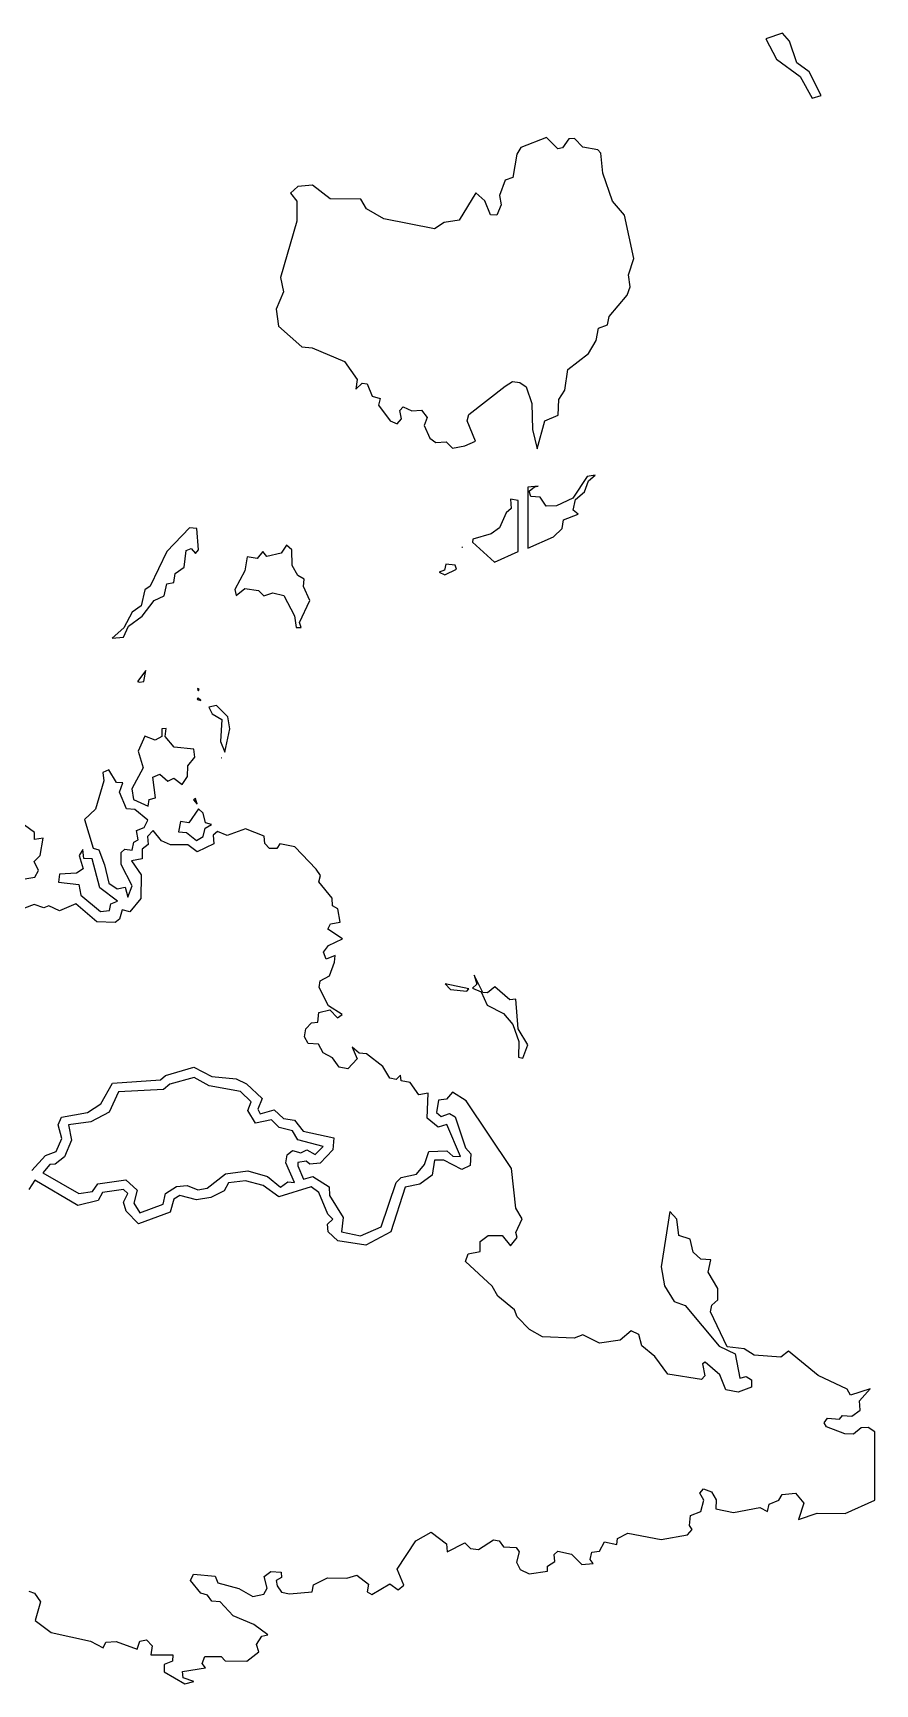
# Model space of a CAD drawing. Header units: metres. Extents: x 13 to 387, y 13 to 218.
# Drawn here: x 291.3 to 387.4, y 18.9 to 207.7 of the extents above; entities that cross this region are included whole.
import ezdxf

# ---------------------------------------------------------------- set-up
doc = ezdxf.new("R2010")
doc.units = ezdxf.units.M

msp = doc.modelspace()

# ---------------------------------------------------------------- linework, layer by layer
for points in [[(374.9652, 206.9842), (376.2167, 204.6539), (378.8921, 202.7102), (380.2706, 200.2114), (381.3182, 200.5325), (379.9175, 203.2209), (378.5043, 204.2722), (377.7021, 206.7372), (376.8936, 207.6618), (374.9652, 206.9842)], [(319.5141, 179.7302), (319.89, 178.06), (319.0152, 176.1119), (319.299, 174.146), (321.9566, 171.774), (323.1351, 171.6885), (326.8572, 170.0965), (328.2919, 168.0513), (328.15, 166.9635), (328.8487, 167.6519), (329.4436, 167.5436), (330.01, 166.1338), (330.9157, 165.8978), (330.7402, 165.1177), (332.0699, 163.3123), (332.8519, 162.9962), (333.3393, 163.5669), (333.1696, 164.5275), (333.5449, 164.9485), (334.516, 164.4722), (335.6551, 164.5585), (336.2885, 163.6951), (335.9567, 162.7899), (336.6005, 161.3616), (337.2616, 160.8396), (338.4713, 160.9219), (339.1936, 160.2246), (340.5958, 160.4638), (341.8201, 161.0037), (340.8396, 163.3125), (341.0619, 164.0571), (345.1811, 167.2978), (346.0549, 167.8185), (346.8875, 167.7304), (347.591, 167.2057), (348.251, 165.2965), (348.3199, 162.3587), (348.8714, 160.1448), (349.7143, 163.3178), (351.2667, 163.9938), (351.3196, 165.7575), (352.0109, 166.8489), (352.349, 169.1857), (354.72, 171.0324), (355.6023, 172.5252), (355.8643, 173.9078), (356.9026, 174.3086), (357.0643, 175.2578), (359.1387, 177.6855), (359.4629, 178.6585), (359.2996, 180.0175), (359.9012, 181.8963), (358.8183, 186.855), (357.469, 188.4343), (356.3415, 191.6549), (356.112, 193.9354), (355.7909, 194.3123), (354.0643, 194.619), (353.1196, 195.6036), (352.4737, 195.5646), (351.7536, 194.5364), (351.2049, 194.4115), (349.9051, 195.7237), (347.0043, 194.5644), (346.5231, 193.8103), (346.0719, 191.1287), (345.2105, 190.851), (344.5383, 189.0969), (344.7276, 188.011), (344.2372, 186.8335), (343.5064, 186.8764), (342.8661, 188.488), (341.8532, 189.3872), (339.9372, 186.2535), (338.2323, 185.9976), (337.1275, 185.2696), (331.3464, 186.4334), (329.3728, 187.5735), (328.723, 188.663), (325.2101, 188.7201), (323.1833, 190.2729), (321.5007, 190.1111), (320.678, 189.3603), (321.3904, 188.4475), (321.4078, 186.1526), (319.5141, 179.7302)], [(348.5342, 155.7804), (348.9746, 155.881), (347.7905, 155.7536), (347.7991, 148.7776), (350.7091, 150.052), (351.719, 151.031), (351.8464, 152.0036), (353.54, 152.6653), (352.9496, 153.1125), (353.2181, 154.3413), (354.2694, 155.2111), (354.7243, 156.4678), (355.4744, 157.1013), (354.5744, 156.9727), (352.9372, 154.4835), (351.0575, 153.6296), (349.8649, 153.5715), (349.1949, 154.5944), (348.1128, 154.6635), (347.9481, 155.2913), (348.5342, 155.7804)], [(341.4834, 149.4629), (343.9684, 147.1698), (346.69, 148.4012), (346.69, 154.2096), (345.8076, 154.3719), (345.8919, 153.2987), (345.2939, 152.8132), (344.5554, 151.1003), (343.6144, 150.4237), (341.497, 149.8191), (341.4834, 149.4629)], [(300.2859, 138.4767), (301.5949, 138.6066), (302.1464, 139.8736), (303.7255, 141.0087), (305.0928, 142.8065), (306.2275, 143.3128), (306.5343, 144.6878), (307.3332, 144.8401), (307.493, 145.8904), (308.527, 146.5849), (308.7435, 148.5272), (309.3251, 148.7185), (309.8201, 148.1833), (310.1787, 148.573), (309.9719, 151.02), (309.1454, 151.1017), (306.5502, 148.3864), (304.6516, 144.4312), (304.035, 144.0002), (303.6257, 142.1722), (302.5792, 141.4607), (301.6165, 139.6728), (300.2859, 138.4767)], [(314.4688, 143.3794), (315.47, 144.16), (317.0013, 143.9219), (317.6316, 143.3254), (318.66, 143.68), (319.9057, 143.351), (321.1119, 141.0513), (321.3147, 139.6888), (321.8804, 139.7052), (321.7015, 140.2951), (322.8783, 142.7824), (322.1569, 144.4011), (322.2346, 145.2142), (321.4935, 145.6428), (320.8615, 146.7749), (320.836, 148.6001), (320.2149, 149.1034), (319.6051, 148.2115), (317.981, 147.8324), (317.5085, 148.4028), (316.8751, 147.6115), (315.7274, 147.7909), (315.4641, 146.1738), (314.312, 144.0325), (314.4688, 143.3794)], [(340.2799, 148.8968), (340.2907, 148.8325), (340.3297, 148.9167), (340.2799, 148.8968)], [(337.6527, 146.0505), (338.3213, 145.7329), (339.6543, 146.3634), (339.5015, 146.8408), (338.4253, 146.9625), (338.2765, 146.2728), (337.6527, 146.0505)], [(303.41, 133.4684), (303.9093, 133.53), (304.16, 134.8052), (303.2006, 133.5404), (303.41, 133.4684)], [(310.1462, 132.4729), (310.2193, 132.6271), (310.0618, 132.7402), (310.0657, 132.5601), (310.1462, 132.4729)], [(310.0237, 131.5366), (310.045, 131.4788), (310.4099, 131.3458), (310.1108, 131.6237), (310.0237, 131.5366)], [(313.1672, 125.4607), (313.7429, 128.1329), (313.5029, 129.5014), (312.2019, 130.8066), (311.3331, 130.617), (311.7088, 129.8416), (312.8185, 129.1751), (312.6622, 126.6897), (313.1672, 125.4607)], [(302.5346, 121.2728), (302.7228, 120.0483), (304.4278, 119.2824), (304.5135, 120.0472), (305.2606, 120.22), (304.9335, 122.5872), (305.7475, 122.9304), (306.6461, 122.1576), (307.3575, 122.4804), (308.2797, 121.758), (308.9129, 122.6668), (308.929, 123.8757), (309.7525, 124.8713), (309.618, 125.7897), (307.3728, 126.0335), (306.3481, 127.2587), (306.4667, 128.1472), (305.9614, 128.1051), (305.971, 127.2643), (305.2251, 126.8415), (304.0425, 127.3008), (303.2491, 125.581), (303.8404, 123.6825), (302.5346, 121.2728)], [(312.8095, 124.8022), (312.8141, 124.8157), (312.7994, 124.7976), (312.8095, 124.8022)], [(297.1415, 117.7644), (298.1115, 114.4745), (298.7657, 114.2778), (299.4319, 112.5913), (299.9097, 110.4992), (300.8581, 109.8295), (301.7772, 110.0365), (302.0701, 108.8753), (302.5853, 110.1622), (301.3415, 112.6049), (301.3215, 114.0051), (301.7325, 114.3804), (302.5678, 114.2651), (302.7843, 115.1578), (303.2776, 115.4196), (303.069, 116.4957), (303.9624, 116.8542), (304.3837, 117.6754), (302.8976, 118.9106), (301.949, 118.9863), (301.1324, 120.901), (301.5222, 121.955), (300.8064, 121.9964), (299.917, 123.4367), (299.2176, 123.1302), (299.3579, 122.1605), (298.401, 118.9243), (297.1415, 117.7644)], [(307.8628, 116.3407), (308.7813, 116.2719), (309.9342, 115.3646), (310.7111, 115.8081), (310.9343, 116.7778), (311.638, 117.1999), (310.9535, 117.3728), (310.7118, 118.4907), (310.1522, 118.9649), (309.0535, 117.3626), (308.0888, 117.5157), (307.8628, 116.3407)], [(309.998, 119.499), (309.8096, 120.1479), (309.599, 120.0226), (309.998, 119.499)], [(294.1548, 110.5766), (296.4723, 110.3327), (296.6986, 109.1272), (298.9585, 107.2335), (299.9872, 107.3393), (300.1535, 108.1372), (300.8872, 108.43), (298.8943, 109.9322), (297.994, 113.2761), (297.0664, 113.2864), (296.9414, 114.3307), (296.5202, 113.6303), (296.9965, 112.1328), (296.2375, 111.6396), (294.2921, 111.5162), (294.1548, 110.5766)], [(338.3578, 98.9697), (338.959, 98.3436), (340.8183, 98.1341), (341.0488, 98.4077), (338.3578, 98.9697)], [(341.4654, 98.4684), (342.4672, 98.0565), (343.1244, 96.5288), (345.0253, 95.5906), (346.0757, 94.3278), (346.7604, 92.3875), (346.7077, 90.5887), (347.218, 90.4925), (347.7951, 91.9866), (346.7015, 93.8249), (346.4173, 97.2127), (345.7143, 97.149), (344.0235, 98.613), (343.1813, 97.9381), (342.6443, 97.979), (341.645, 99.9518), (341.9776, 98.941), (341.4654, 98.4684)], [(292.3683, 77.3617), (296.4863, 74.9902), (298.0654, 75.233), (298.6446, 76.1253), (301.8713, 76.5819), (303.1419, 75.3713), (302.7564, 73.8898), (303.4463, 72.7965), (306.1316, 73.7767), (306.3843, 74.9978), (307.631, 75.8042), (308.8712, 75.9196), (310.0786, 75.4094), (311.1338, 75.6048), (313.2325, 77.2704), (315.7868, 77.5785), (318.0457, 76.941), (319.5231, 75.7483), (320.3549, 76.3385), (321.1245, 76.2588), (320.1215, 78.5149), (320.3035, 79.4172), (320.9049, 79.9285), (321.8589, 79.6453), (322.55, 80), (323.5042, 79.4569), (324.3858, 80.3734), (321.4943, 81.129), (320.8863, 82.1888), (319.3643, 82.559), (318.4928, 83.4312), (316.6643, 83.039), (315.81, 84.4807), (316.1753, 85.4689), (314.9416, 86.6714), (311.3695, 87.3001), (309.6534, 88.2526), (306.8763, 87.5191), (306.1475, 86.9096), (301.001, 86.6366), (299.9478, 84.3143), (297.8451, 83.2015), (295.2967, 82.8523), (295.6376, 81.1207), (294.8504, 79.1833), (293.7757, 78.349), (293.1709, 78.3283), (292.3683, 77.3617)]]:
    msp.add_lwpolyline(points, close=True)
for points in [[(289.4287, 110.8219), (291.4706, 111.1486), (291.8849, 111.9102), (291.3824, 112.959), (292.0554, 113.6359), (292.413, 115.6393), (291.4364, 115.4664), (291.4218, 116.2825), (290.2681, 117.1087)], [(291.1042, 77.6258), (292.6628, 79.3365), (293.9136, 79.7939), (294.5353, 81.2791), (294.13, 82.86), (294.5164, 83.7436), (297.4621, 84.2579), (299.0114, 85.2391), (300.3322, 87.6257), (305.7994, 87.9892), (306.3765, 88.5089), (309.63, 89.45), (311.6813, 88.369), (314.4513, 88.1316), (315.6278, 87.5557), (317.4219, 85.8813), (316.9578, 84.6422), (317.1881, 84.115), (318.8151, 84.5885), (319.8807, 83.5804), (321.1472, 83.3765), (322.1213, 82.1303), (325.6365, 81.3572), (325.511, 79.9843), (324.0772, 78.4735), (322.8925, 78.3596), (322.4488, 78.7182), (321.4977, 78.5568), (321.4924, 78.169), (322.1596, 76.6441), (323.2251, 76.9685), (325.0857, 75.7778), (325.1354, 74.7783), (326.6785, 72.2451), (326.4904, 70.6293), (328.6853, 70.1834), (331.0482, 71.1926), (332.7443, 76.2778), (333.3187, 76.8219), (335.0554, 77.2158), (335.9879, 78.3277), (336.4722, 79.8257), (338.5375, 79.9004), (339.2277, 79.285), (340.0988, 79.2441), (338.543, 82.8861), (337.5549, 82.5915), (336.269, 83.6343), (336.413, 86.4874), (335.3422, 86.2943), (334.3622, 87.6871), (333.3264, 87.8964), (333.2337, 88.5266), (332.7351, 88.0415), (332.0175, 88.2008), (331.2056, 89.5184), (329.3715, 90.9852), (328.5187, 91.0381), (327.7037, 91.7309), (328.2804, 90.4125), (327.211, 89.2424), (326.2428, 89.4535), (325.457, 90.5263), (324.4175, 91.0879), (323.8581, 92.0776), (322.7032, 92.1596), (322.2696, 92.9225), (322.4215, 93.8451), (323.0543, 94.511), (323.7787, 94.608), (323.8928, 95.6865), (325.159, 96.0176), (326.0365, 95.092), (326.5806, 95.4633), (325.0135, 96.4528), (323.94, 98.55), (324.0535, 99.3172), (325.1423, 99.9039), (325.7058, 101.4495), (325.784, 102.2088), (324.7549, 101.8015), (324.439, 102.5857), (325.0322, 103.3557), (326.5967, 104.1141), (324.9496, 105.2125), (325.2243, 105.821), (326.3365, 106.0408), (326.0856, 107.5366), (325.4543, 107.9022), (325.4247, 108.7778), (323.899, 110.6143), (324.092, 111.3717), (323.6102, 112.0768), (321.154, 114.6197), (319.44, 114.9593), (319.1113, 114.4381), (318.2587, 114.4581), (317.7381, 115.0087), (317.649, 115.851), (315.5159, 116.6844), (313.449, 115.9424), (312.3487, 116.3764), (311.847, 115.9836), (311.9236, 114.9764), (310, 114.06), (308.9427, 114.8734), (306.951, 114.8624), (305.9443, 115.309), (304.9915, 116.5014), (304.3156, 115.8004), (304.4257, 114.9022), (303.7127, 114.3699), (303.7257, 113.2722), (302.4978, 113.0388), (303.6085, 111.4151), (303.5813, 108.7372), (302.2969, 107.1852), (301.4293, 107.4319), (301.141, 106.3743), (300.6213, 105.9681), (298.5543, 106.059), (296.1346, 108.1224), (294.26, 107.32), (293.0514, 107.8923), (292.491, 107.6624), (291.3712, 108.0576), (288.6988, 107.0283)], [(290.7726, 29.5512), (291.4336, 29.3236), (292.1076, 28.319), (291.4795, 26.21), (293.3137, 24.8083), (297.8347, 23.8367), (299.2592, 23.0809), (299.5643, 23.701), (300.77, 23.8), (303.1568, 22.9369), (303.4464, 23.8436), (304.2113, 24.0019), (304.8685, 23.2851), (304.7073, 22.2672), (307.2265, 22.2672), (307.1936, 21.5464), (306.2229, 21.1717), (306.251, 20.3215), (308.5999, 18.9392), (309.6195, 19.2387), (308.4228, 19.6335), (308.3143, 20.3778), (310.977, 20.7886), (310.5824, 21.271), (310.8843, 22.081), (312.7475, 22.0704), (313.1922, 21.5736), (315.6855, 21.5508), (317.0505, 22.6197), (316.7896, 23.4375), (317.3935, 24.4072), (318.0659, 24.5717), (316.4947, 25.7239), (314.1222, 26.7443), (312.6387, 28.3385), (311.6987, 28.4081), (311.1736, 29.1097), (310.4328, 29.3235), (309.2281, 30.7787), (309.5749, 31.5085), (312.0813, 31.2719), (312.3531, 30.5089), (314.7688, 29.8441), (316.3539, 28.9278), (317.6242, 29.1943), (317.987, 29.8835), (317.6815, 31.2351), (318.4225, 31.8104), (319.5965, 31.7172), (319.641, 31.1043), (319.0502, 30.7803), (319.1502, 30.1626), (319.6351, 29.4314), (320.5755, 29.2447), (323.1481, 29.4897), (323.2873, 30.2541), (324.9155, 31.0567), (327.0931, 31.0171), (328.239, 31.3876), (329.5965, 30.3472), (329.4411, 29.4626), (329.9661, 29.1639), (332.0149, 30.3785), (332.9714, 29.7026), (333.6195, 30.2337), (332.8579, 32.0536), (334.9864, 35.3136), (336.7525, 36.2804), (338.4965, 34.9772), (338.5697, 34.0487), (340.601, 35.0776), (341.2511, 34.4363), (342.1373, 34.3094), (343.871, 35.4076), (344.5178, 35.2857), (345.0259, 34.6003), (346.4713, 34.5519), (346.81, 34.05), (346.4973, 32.8516), (346.9102, 32.0264), (347.9217, 31.519), (350.0458, 31.8463), (350.019, 32.4057), (350.8669, 32.9392), (350.8015, 33.7251), (351.2225, 34.1104), (352.7957, 33.791), (353.9671, 32.5788), (355.2617, 32.7262), (354.9024, 33.171), (355.0928, 33.9965), (355.9817, 34.1247), (356.5449, 35.1785), (357.9678, 34.8774), (358.0264, 35.5736), (359.2125, 36.1604), (363.0169, 35.4686), (366.0246, 36.004), (366.5694, 36.6078), (366.2424, 37.041), (366.379, 38.2157), (367.5436, 38.6741), (367.9072, 39.9412), (367.4224, 40.769), (367.8525, 41.2404), (368.7721, 40.9016), (369.2885, 39.9751), (369.2659, 38.958), (371.2875, 38.5466), (374.31, 39.1), (375.1675, 38.6473), (375.3435, 39.4772), (376.4844, 39.9338), (376.8622, 40.6157), (378.3751, 40.7385), (379.3176, 39.619), (378.7005, 37.7559), (380.831, 38.4576), (384.0602, 38.4383), (387.45, 39.9534), (387.45, 47.7474), (386.6584, 48.2577), (385.8725, 48.2236), (385.0113, 47.4981), (384.0225, 47.5296), (381.9243, 48.329), (381.64, 48.81), (382.0249, 49.3385), (383.3972, 49.2111), (383.7387, 49.6319), (384.8244, 49.561), (385.7584, 50.2325), (385.6781, 51.3013), (386.9149, 52.692), (384.6587, 51.9581), (384.27, 52.6414), (380.9622, 54.2043), (377.5726, 56.984), (376.6838, 56.2821), (373.6525, 56.5296), (372.4941, 57.2347), (370.5628, 57.4935), (368.6496, 61.4725), (368.8243, 62.2578), (369.4921, 62.8563), (369.4852, 64.13), (368.4096, 66.0325), (368.7063, 67.4066), (367.5428, 67.5035), (366.686, 68.2901), (366.3472, 69.8012), (365.0535, 70.1928), (364.8229, 72.0789), (364.0138, 72.9633), (363.026, 66.6267), (363.3923, 64.4654), (364.5145, 62.6488), (365.7736, 62.2136), (369.6521, 57.5515), (371.4665, 56.6772), (372.0231, 53.896), (372.719, 54.0976), (373.3572, 53.7165), (373.3572, 52.8535), (371.8137, 52.2819), (370.3943, 52.569), (369.7087, 54.2638), (368.0338, 55.7396), (367.7294, 55.5176), (368.0104, 54.1725), (367.6351, 53.7615), (363.7987, 54.3481), (362.3139, 56.3667), (360.8043, 57.6022), (360.4607, 58.8832), (359.6049, 59.295), (358.3413, 58.2581), (355.99, 57.9), (354.0869, 58.8577), (353.0767, 58.4822), (349.471, 58.6324), (347.9764, 59.4664), (346.5635, 60.8928), (346.2705, 61.6957), (344.3535, 63.2828), (343.7309, 64.4218), (340.6615, 67.2149), (340.9522, 68.1057), (342.3263, 68.3625), (342.359, 69.5257), (343.2749, 70.2085), (344.8457, 70.201), (345.8036, 69.0065), (346.586, 69.9888), (346.4315, 70.5651), (347.1444, 72.0916), (346.3996, 73.3225), (345.9085, 77.8763), (340.7234, 85.5953), (339.181, 86.5936), (338.4857, 85.799), (337.594, 85.6849), (337.3697, 84.2622), (337.8959, 83.8041), (338.85, 84.16), (339.4857, 83.7778), (340.6557, 80.2414), (341.2885, 79.5251), (341.191, 78.1943), (340.2452, 77.7391), (338.1718, 78.8114), (337.118, 78.8181), (336.8736, 77.0864), (335.4413, 76.0681), (333.7771, 75.749), (332.1265, 70.6328), (329.2651, 69.0915), (326.0749, 69.5815), (324.9664, 70.6164), (324.9081, 71.5113), (325.5252, 72.0676), (324.9378, 72.6267), (323.9011, 75.1334), (323.0141, 75.7752), (319.35, 74.62), (317.561, 75.9254), (315.5366, 76.4719), (313.5993, 76.2147), (313.0872, 75.3035), (311.5651, 74.5615), (309.941, 74.2924), (308.04, 74.7627), (307.3518, 74.3484), (306.9178, 72.8843), (303.31, 71.52), (301.8881, 72.9887), (301.6024, 74.029), (302.0897, 75.0105), (301.5911, 75.4617), (299.2056, 75.1219), (298.7057, 74.219), (296.391, 73.6424), (291.4484, 76.5363), (290.7751, 75.4615)]]:
    msp.add_lwpolyline(points)

doc.saveas('drawing.dxf')
